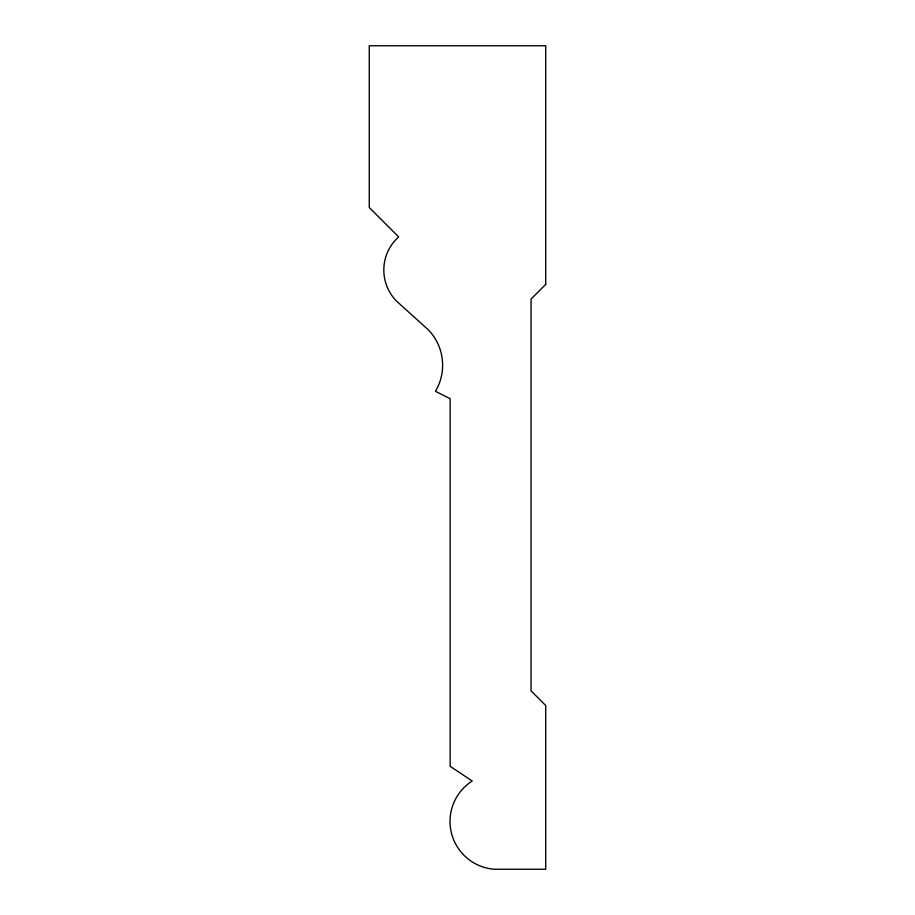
<?xml version="1.0" encoding="UTF-8"?>
<svg xmlns="http://www.w3.org/2000/svg" width="915" height="915" viewBox="0 0 915 915"><rect width="100%" height="100%" fill="white"/><g stroke="black" fill="none" stroke-linecap="round" stroke-linejoin="round"><path stroke-width="1.37" d="M545.729 284.382L531.032 299.091L531.032 690.825L545.729 705.522L545.729 869.25L494.26 869.25A47.935 47.935 0 0 1 472.209 781.021L450.146 766.312L450.146 398.677L435.437 391.323A51 51 0 0 0 428.597 330.086L396.87 301.435A44.309 44.309 0 0 1 398.677 236.916L369.271 207.511L369.271 45.75L545.729 45.75L545.729 284.382"/></g></svg>
